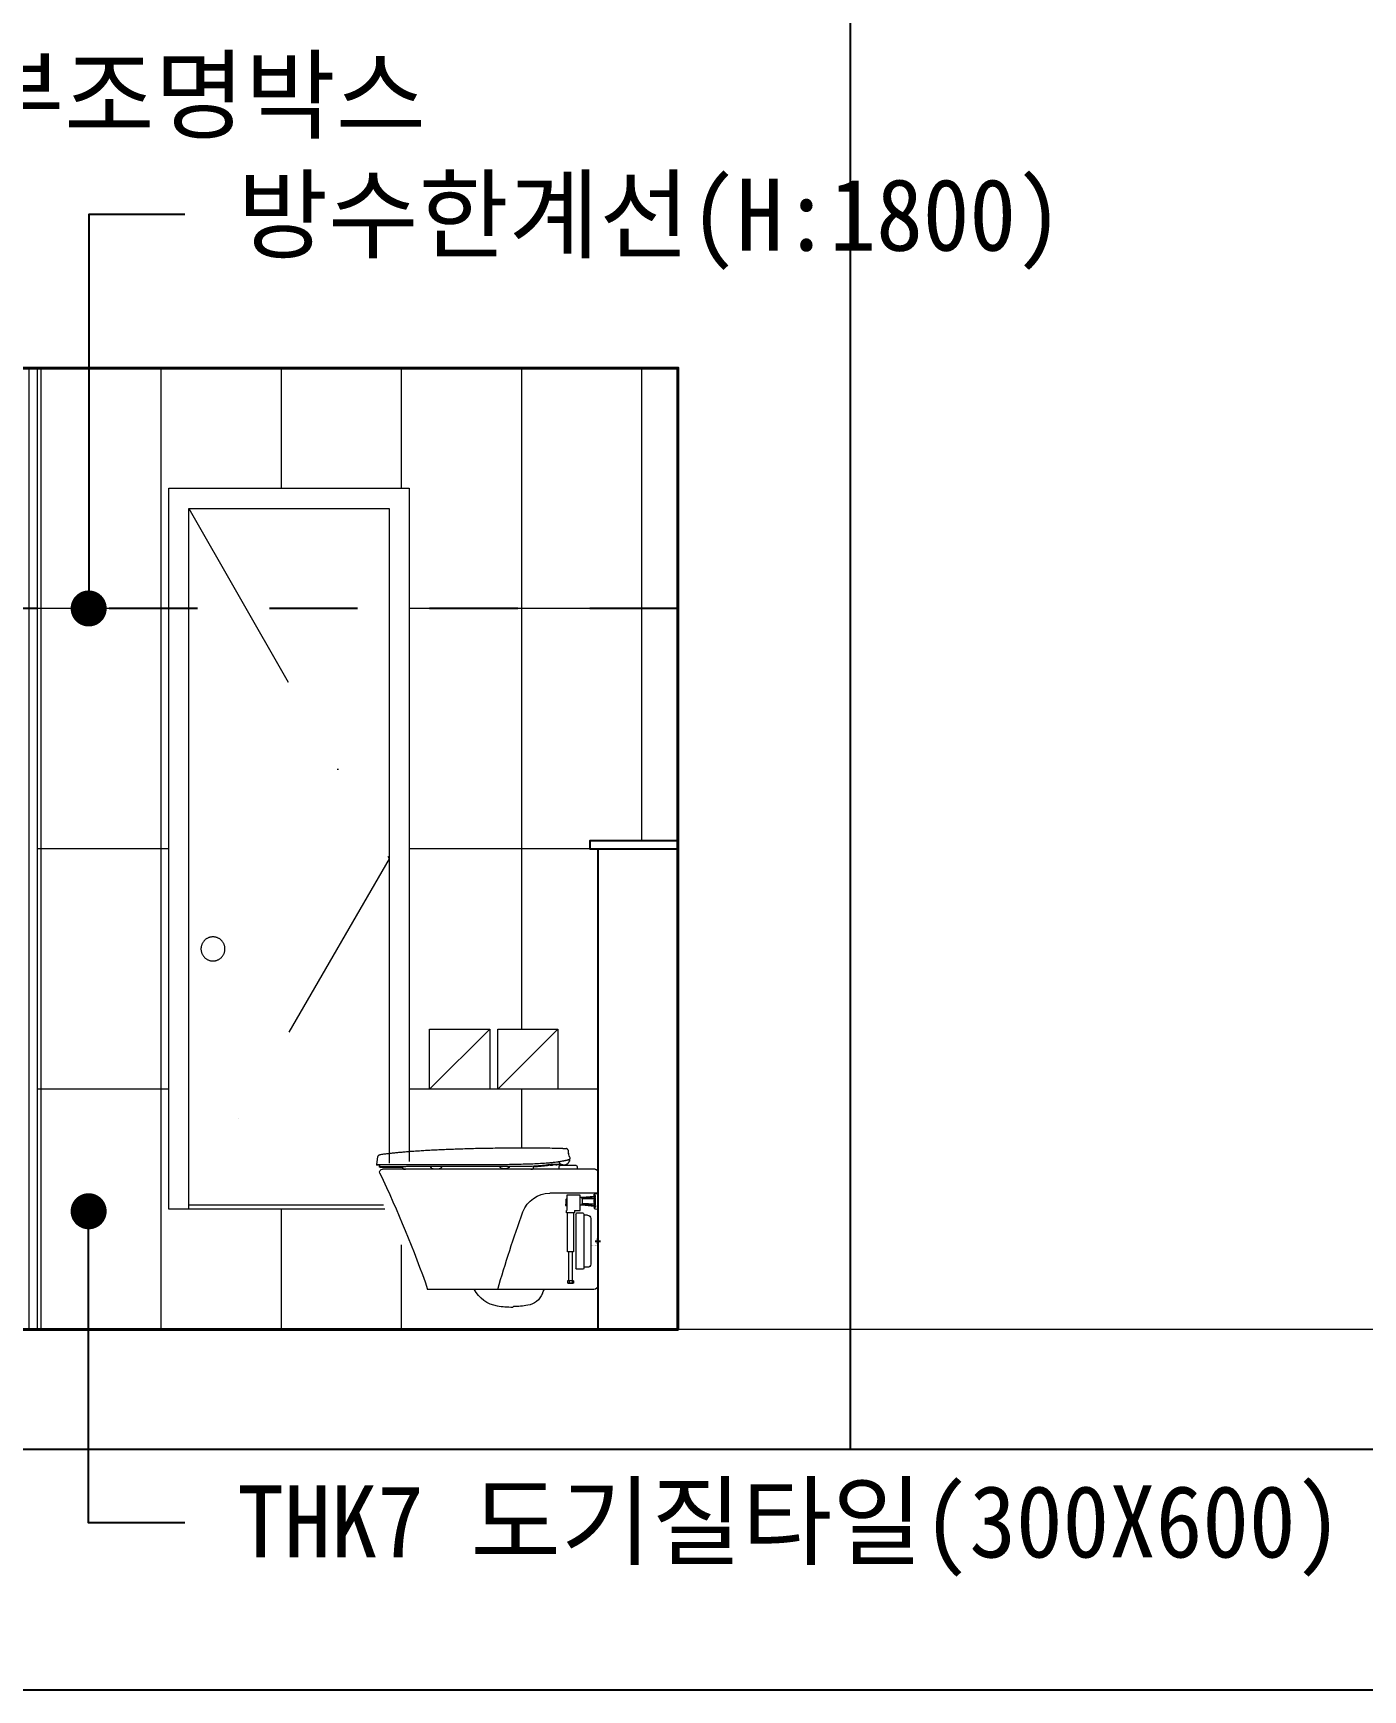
# Model space of a CAD drawing. Header units: millimetres. Extents: x -423835 to -174325, y -1379898 to -1311126.
# Drawn here: x -285241 to -281921, y -1371132 to -1366996 of the extents above; entities that cross this region are included whole.
import ezdxf
from ezdxf.enums import TextEntityAlignment as Align
from ezdxf.xclip import XClip

# ---------------------------------------------------------------- set-up
doc = ezdxf.new("R2010")
doc.units = ezdxf.units.MM
doc.header["$LTSCALE"] = 100
doc.header["$MEASUREMENT"] = 0
doc.header["$XCLIPFRAME"] = 0
doc.header["$PDSIZE"] = -10
doc.linetypes.add('DASHDOT', pattern=[1, 0.5, -0.25, 0, -0.25])
doc.linetypes.add('HID', pattern=[2, 1.1, -0.9])
doc.layers.get('0').update_dxf_attribs({"linetype": 'CONTINUOUS'})
doc.layers.get('Defpoints').update_dxf_attribs({"color": 153, "linetype": 'CONTINUOUS'})
for name, color, linetype, lineweight in [('A-DWXK-OPEN', 1, 'HID', 15), ('A-ELEV-LIN1', 2, 'CONTINUOUS', 40), ('A-ELEV-LIN3', 8, 'CONTINUOUS', 18), ('A-FLXM-SANI', 6, 'CONTINUOUS', 20), ('A-MKXS-TEXT1', 3, 'CONTINUOUS', 25), ('A-WAXK-PATT', 8, 'CONTINUOUS', 18), ('A-WAXM-CUBI', 6, 'CONTINUOUS', 20), ('A-XXXX-FIN2', 6, 'CONTINUOUS', 20)]:
    doc.layers.add(name, color=color, linetype=linetype, lineweight=lineweight)
for name, color, linetype in [('A-MKXS-LEAD', 7, 'CONTINUOUS'), ('AA-AXIS-LINE-1', 1, 'CONTINUOUS'), ('AA-ELE-2', 3, 'CONTINUOUS'), ('방수', 7, 'HID')]:
    doc.layers.add(name, color=color, linetype=linetype)
doc.styles.add('돋움체', font='')
doc.styles.add('유형1', font='H2GTRM.TTF', dxfattribs={"width": 0.8, "height": 8})
doc.styles.get('돋움체').set_extended_font_data('DotumChe')

# ---------------------------------------------------------------- blocks, each defined once
blk = doc.blocks.new('위생기구2')
at = {"layer": 'A-FLXM-SANI'}
for p, q in [((269.9, 425.3), (269.9, 425.8)), ((270.2, 422.5), (270.3, 422.2)), ((751.5, 411), (749, 431.6)), ((200, 393), (200, 110)), ((207, 400), (738, 400)), ((251.5, 406.6), (251.5, 400)), ((251.5, 400), (296.7, 400)), ((254.4, 409.1), (281, 409.1)), ((281, 411.2), (281, 409.1)), ((281, 409.1), (294.2, 409.1)), ((289, 409.1), (289, 410.9)), ((290.9, 411.9), (298.6, 411.9)), ((296.7, 400), (296.7, 406.6)), ((305.3, 410.6), (302.4, 410.6)), ((367.1, 399.9), (364.4, 399.9)), ((684, 399.9), (680.4, 399.9)), ((744, 404.9), (741, 404.9)), ((748.4, 409.9), (750.4, 409.9)), ((200, 340), (320.3, 340)), ((207.2, 338.7), (200, 339.5)), ((206, 330.5), (206, 334.5)), ((209, 337.5), (208, 337.5)), ((208, 336.1), (208, 337.5)), ((208, 336.1), (208, 334.5)), ((209, 331.3), (209, 337.5)), ((209, 336.7), (209, 303.3)), ((239.5, 329.8), (209, 332.9)), ((244.5, 296.8), (244.5, 334.8)), ((244.5, 334.8), (277.5, 334.8)), ((277.5, 334.8), (277.5, 327.8)), ((207.2, 301.3), (200, 300.5)), ((206, 311.3), (206, 328.7)), ((206, 309.5), (206, 305.5)), ((208, 303.9), (208, 305.5)), ((208, 303.9), (208, 302.5)), ((209, 302.5), (208, 302.5)), ((209, 328.9), (209, 323.4)), ((209, 316.6), (209, 323.4)), ((209, 322.8), (209, 317.2)), ((209, 316.6), (209, 311.1)), ((209, 307.1), (239.5, 310.3)), ((209, 308.7), (209, 302.5)), ((230.2, 328), (216, 328)), ((216, 326.1), (216, 328)), ((216, 312), (216, 313.9)), ((216, 312), (230.1, 312)), ((237, 290), (253, 290)), ((244.5, 329.8), (239.5, 329.8)), ((239.5, 329.8), (239.5, 326.9)), ((239.5, 326.9), (239.5, 313.1)), ((239.5, 313.1), (239.5, 310.3)), ((239.5, 310.3), (244.5, 310.3)), ((258, 296.8), (244.5, 296.8)), ((258, 296.8), (258, 293.3)), ((258, 293.3), (258, 290.8)), ((258, 290.8), (278.5, 290.8)), ((260.5, 290.8), (260.5, 193.3)), ((260.5, 290.8), (262, 290.8)), ((262, 290.8), (278.5, 290.8)), ((274.5, 290.8), (276, 290.8)), ((276, 193.3), (276, 290.8)), ((277.5, 327.8), (277.5, 297.3)), ((279.5, 325.5), (277.5, 326.6)), ((277.5, 313.4), (279.5, 314.5)), ((277.5, 312.4), (280.9, 312.4)), ((280.9, 309.4), (277.5, 309.4)), ((277.5, 297.3), (277.5, 296.8)), ((278.5, 296.8), (277.5, 296.8)), ((278.5, 290.8), (278.5, 296.8)), ((279.5, 314.5), (279.5, 325.5)), ((280.9, 312.4), (280.9, 312.2)), ((280.9, 312.2), (280.9, 311.4)), ((280.9, 311.4), (280.9, 309.4)), ((218, 277), (218, 163)), ((226, 285), (235, 285)), ((235, 288), (235, 152)), ((235, 263), (235, 177)), ((255, 288), (255, 152)), ((260.5, 193.3), (276, 193.3)), ((264.3, 193.3), (264.3, 121.3)), ((272.2, 121.3), (272.2, 193.3)), ((226, 155), (235, 155)), ((237, 150), (253, 150)), ((210, 100), (625, 100)), ((260.8, 121), (261, 121.3)), ((260.8, 121), (260.8, 116)), ((261, 121.3), (263.7, 121.3)), ((261.1, 115.8), (262, 115.3)), ((267.7, 115.3), (262, 115.3)), ((263.7, 121.3), (264, 121)), ((264.6, 121.3), (263.7, 121.3)), ((264, 121), (264, 116)), ((264.6, 121.3), (270.8, 121.3)), ((274.5, 115.3), (267.7, 115.3)), ((270.8, 121.3), (271.4, 121)), ((271.8, 121.3), (270.8, 121.3)), ((271.4, 121), (271.8, 121.3)), ((271.4, 121), (271.4, 116)), ((271.8, 121.3), (275.4, 121.3)), ((274.5, 115.3), (275.4, 115.8)), ((275.4, 121.3), (275.7, 121)), ((275.5, 121.3), (275.4, 121.3)), ((275.7, 116), (275.4, 115.8)), ((275.7, 121), (275.5, 121.3)), ((275.7, 121), (275.7, 116)), ((412.9, 55), (410.9, 57))]:
    blk.add_line(p, q, dxfattribs=at)
for centre, radius, start, end in [((285, 426), 15.1, 160.0217, 178.601), ((405.8, 393.9), 142, 157.467, 158.0475), ((207, 393), 7, 90, 180), ((254, 406.6), 2.5, 90, 180), ((294.2, 406.6), 2.5, 360, 90), ((348.4, 602.6), 195.1, 261.3311, 263.4426), ((430, 411.8), 10.7, 209.672, 269.0693), ((435.7, 411.7), 10.7, 269.4901, 330.8234), ((599.1, 410.8), 10.6, 204.0641, 270.1585), ((608.6, 410.8), 10.5, 269.9944, 335.5834), ((3455.2, -895), 3000, 154.6385, 160.6304), ((738, 393), 7, 334.6385, 90), ((207, 336.7), 2, 0, 83.6598), ((320.3, 269), 71, 19.9807, 90), ((207, 303.3), 2, 276.3402, 0), ((237, 288), 2, 90, 180), ((253, 288), 2, 0, 90), ((-2432.4, -731.9), 3000, 16.0982, 19.9807), ((226, 277), 8, 90, 180), ((226, 163), 8, 180, 270), ((237, 152), 2, 180, 270), ((253, 152), 2, 270, 0), ((210, 110), 10, 180, 270), ((-24, -59.6), 392, 22.3191, 24.0258), ((383, 107.5), 48, 202.3191, 260.4462), ((437.6, 137.1), 80, 279.4889, 332.4106), ((412.9, 285), 228, 260.4462, 269.4914), ((412.9, 285), 230, 270, 279.4889)]:
    blk.add_arc(centre, radius, start, end, dxfattribs=at)
for centre, major_axis, start_param, end_param in [((291.5, 320), (297, -11.7), 1.857424, 1.864448), ((273.5, 320), (297, 11.7), 1.788169, 1.798529), ((273.5, 320), (297, -11.7), 4.484656, 4.495016)]:
    blk.add_ellipse(centre, major_axis=major_axis, ratio=0.039223, start_param=start_param, end_param=end_param, dxfattribs=at)
at = {"layer": 'A-FLXM-SANI', "extrusion": (0, 0, -1)}
blk.add_ellipse((291.5, 320), major_axis=(297, 11.7), ratio=0.039223, start_param=1.857424, end_param=1.864448, dxfattribs=at)
at = {"layer": 'A-FLXM-SANI'}
for points, degree in [([(269.9, 426.3), (269.9, 426.3)], 1), ([(269.9, 426.3), (269.9, 426.1), (269.9, 426), (269.9, 425.8)], 3), ([(270.1, 423.1), (269.9, 425.3)], 1), ([(270.8, 431.1), (271.4, 432.5)], 1), ([(270.9, 420.7), (271.1, 420)], 1), ([(272.2, 423.4), (271.6, 423.3)], 1), ([(279.4, 411.6), (279.3, 411.7)], 1), ([(281, 411.2), (280.4, 411.3), (279.9, 411.5), (279.4, 411.6)], 3), ([(287.8, 410.9), (289, 410.9)], 1), ([(289, 410.6), (289.4, 410.6)], 1), ([(312, 410.6), (311.4, 410.6)], 1), ([(316.1, 410.2), (312, 410.6)], 1), ([(319, 409.8), (316.1, 410.2)], 1), ([(316.1, 410.2), (316.2, 410.2)], 1), ([(361.9, 402), (361.9, 402)], 1), ([(429.8, 401.1), (435.6, 401)], 1), ([(599.1, 400.2), (608.7, 400.3)], 1), ([(684, 399.9), (684, 399.9)], 1), ([(745, 406), (744.4, 409.9)], 1), ([(744.8, 406), (745, 406)], 1), ([(745, 405.9), (745, 406)], 1), ([(750.4, 409.9), (750.5, 409.9)], 1), ([(237.5, 328.3), (228, 329.3), (218.5, 330.3), (209, 331.3)], 3), ([(206, 330.5), (216.5, 329.4), (227, 328.3), (237.5, 327.2)], 3), ([(237.5, 312.8), (227, 311.7), (216.5, 310.6), (206, 309.5)], 3), ([(209, 326.3), (218.5, 326), (228, 325.8), (237.5, 325.5)], 3), ([(237.5, 314.5), (228, 314.2), (218.5, 314), (209, 313.7)], 3), ([(209, 308.7), (218.5, 309.7), (228, 310.7), (237.5, 311.7)], 3)]:
    blk.add_open_spline(points, degree=degree, dxfattribs=at)
for points, knots in [([(271.2, 419.5), (271, 420), (270.6, 421), (270.2, 422.3), (270.1, 422.8), (270.1, 423.1)], [0, 0, 0, 0, 0.3700529, 0.7019207, 1, 1, 1, 1]), ([(271.6, 423.3), (271.5, 423.3), (271.4, 423.2), (271.2, 423), (271.1, 422.8), (270.9, 422.3), (270.8, 421.6), (270.8, 420.9), (270.9, 420.7)], [0, 0, 0, 0, 0.18459, 0.241902, 0.275569, 0.526076, 0.773628, 1, 1, 1, 1]), ([(279.3, 411.7), (278.4, 412.1), (276.7, 412.9), (274.8, 414.4), (273.5, 415.8), (272.6, 417), (271.8, 418.2), (271.4, 419.1), (271.2, 419.5)], [0, 0, 0, 0, 0.242171, 0.47985, 0.612089, 0.734275, 0.870447, 1, 1, 1, 1]), ([(271.4, 432.4), (271.5, 432.8), (272.2, 435.2), (272.9, 437.6), (273.6, 439.6)], [0.3966766, 0.3966766, 0.3966766, 0.3966766, 0.4995125, 1, 1, 1, 1]), ([(272.2, 423.4), (272.5, 423.4), (273, 423.2), (274, 423), (275, 422.7), (276.3, 422.4), (277.7, 422.1), (279.1, 421.8), (280.3, 421.5), (281.5, 421.2), (282.8, 421), (284.1, 420.7), (286.2, 420.3), (289.2, 419.7), (293.2, 419), (297.1, 418.4), (301.4, 417.8), (306.2, 417.1), (311.3, 416.5), (315.9, 416), (320, 415.6), (322.6, 415.4), (323.9, 415.3)], [0, 0, 0, 0, 0.038415, 0.080237, 0.115789, 0.152261, 0.201926, 0.239706, 0.271286, 0.296594, 0.32824, 0.357618, 0.384708, 0.465477, 0.537704, 0.603102, 0.664392, 0.747724, 0.826007, 0.891661, 0.946891, 1, 1, 1, 1]), ([(274.2, 441.6), (274.2, 441.6), (274.2, 441.5), (274.1, 441.1), (273.9, 440.6), (273.8, 440), (273.6, 439.7), (273.6, 439.6)], [0, 0, 0, 0, 0.209175, 0.417993, 0.636294, 0.87499, 1, 1, 1, 1]), ([(274.2, 441.6), (274.2, 441.6), (274.2, 441.5), (274.1, 441.1), (273.9, 440.6), (273.8, 440), (273.6, 439.7), (273.6, 439.6)], [0, 0, 0, 0, 0.209176, 0.417993, 0.636294, 0.87499, 1, 1, 1, 1]), ([(274.2, 447), (274.2, 447.1), (274.3, 447.1), (274.4, 446.6), (274.4, 445.1), (274.3, 443.4), (274.3, 442.2), (274.2, 441.6)], [0, 0, 0, 0, 0.049989, 0.349324, 0.674373, 0.83719, 1, 1, 1, 1]), ([(274.7, 448.3), (274.9, 448.7), (275.3, 449.6), (276.4, 450.6), (277.7, 451.2), (278.7, 451.3), (279.2, 451.4)], [0, 0, 0, 0, 0.244555, 0.499864, 0.75521, 1, 1, 1, 1]), ([(287.9, 451.6), (285.5, 451.5), (282.8, 451.5), (279.5, 451.4), (279.2, 451.4)], [0, 0, 0, 0, 0.9020217, 1, 1, 1, 1]), ([(287.9, 451.6), (285.5, 451.5), (282.8, 451.5), (279.5, 451.4), (279.2, 451.4)], [0, 0, 0, 0, 0.901946, 1, 1, 1, 1]), ([(279.2, 451.4), (279.2, 451.4), (279.2, 451.4), (279.2, 451.4), (279.2, 451.4)], [0, 0, 0, 0, 0.73967, 1, 1, 1, 1]), ([(297.5, 417.3), (297.4, 417.2), (297.1, 416.6), (296.2, 415.6), (294.8, 414.2), (293, 412.8), (290.6, 411.6), (287.7, 410.7), (284.8, 410.5), (282.6, 410.7), (281.5, 411), (281.2, 411.1)], [0, 0, 0, 0, 0.008082, 0.1059935, 0.1997479, 0.2883577, 0.4410294, 0.5905053, 0.7354589, 0.8668734, 0.9107547, 0.9107547, 0.9107547, 0.9107547]), ([(287.8, 451.6), (292.6, 451.7), (305.2, 451.9), (325.8, 452.2), (346.6, 452.4), (364.6, 452.5), (379.9, 452.6), (396.1, 452.6), (414.4, 452.5), (434.8, 452.4), (456.7, 452.1), (478.5, 451.8), (500.1, 451.4), (521.4, 450.9), (541.6, 450.3), (560.7, 449.6), (578.7, 448.9), (597, 448.1), (614.4, 447.2), (630.6, 446.3), (645, 445.4), (658.8, 444.5), (671.7, 443.6), (683.7, 442.6), (694.9, 441.6), (705.5, 440.6), (715.7, 439.5), (725.6, 438.4), (735.2, 437.2), (741.6, 436.4), (744.7, 435.9)], [0, 0, 0, 0, 0.031422, 0.082545, 0.135293, 0.167494, 0.200707, 0.235679, 0.273433, 0.320822, 0.369329, 0.417284, 0.463993, 0.510638, 0.557261, 0.596443, 0.635577, 0.675542, 0.716978, 0.749622, 0.781551, 0.812031, 0.84033, 0.866341, 0.890645, 0.913919, 0.936311, 0.958008, 0.979178, 1, 1, 1, 1]), ([(323.9, 415.3), (330.3, 414.8), (343.1, 413.8), (362.3, 412.9), (381.6, 412.3), (401, 411.9), (420.4, 411.3), (433.3, 411.1), (439.7, 411)], [0, 0, 0, 0, 0.166639, 0.333309, 0.49999, 0.666698, 0.833429, 1, 1, 1, 1]), ([(749, 431.6), (748.9, 432.1), (748.6, 433.2), (747.6, 434.6), (746.3, 435.6), (745.2, 435.8), (744.7, 435.9)], [0, 0, 0, 0, 0.2431724, 0.5000025, 0.7568309, 1, 1, 1, 1]), ([(289.4, 410.6), (290.2, 410.6), (292, 410.6), (295.1, 410.6), (298.6, 410.6), (301.1, 410.6), (302.4, 410.6)], [0, 0, 0, 0, 0.206278, 0.441134, 0.705629, 1, 1, 1, 1]), ([(298.6, 411.9), (299, 411.9), (299.7, 411.9), (300.7, 412), (301.4, 412), (301.5, 412), (301.6, 412)], [0, 0, 0, 0, 0.250658, 0.500976, 0.750737, 1, 1, 1, 1]), ([(301.6, 412), (301.9, 412), (302.4, 412), (304.3, 412.1), (306.7, 412.1), (309, 412.1), (310.1, 412.1)], [0, 0, 0, 0, 0.250004, 0.499997, 0.749999, 1, 1, 1, 1]), ([(305.3, 410.6), (305.4, 410.6), (305.5, 410.6), (306.8, 410.6), (308.7, 410.6), (310.5, 410.6), (311.4, 410.6)], [0, 0, 0, 0, 0.250079, 0.500138, 0.750106, 1, 1, 1, 1]), ([(310.1, 412.1), (310.9, 412.1), (312.6, 412.1), (314.5, 411.9), (315.4, 411.7)], [0, 0, 0, 0, 0.49988, 1, 1, 1, 1]), ([(315.4, 411.7), (316.8, 411.5), (319.6, 411.2), (324.5, 410.5), (329.8, 409.9), (335.5, 409.3), (341.5, 408.7), (348.3, 408.1), (355.8, 407.6), (364, 407.1), (372.3, 406.8), (380.5, 406.5), (386, 406.5), (388.8, 406.5)], [0, 0, 0, 0, 0.083561, 0.167103, 0.250634, 0.334156, 0.41767, 0.501175, 0.601354, 0.701533, 0.801194, 0.900597, 1, 1, 1, 1]), ([(326.1, 408.8), (326.8, 408.8), (328.1, 408.6), (330.3, 408.3), (332.5, 408.1), (334.5, 407.9), (336.3, 407.7), (338.2, 407.5), (340.1, 407.3), (342, 407.1), (344, 406.9), (345.4, 406.8), (346.1, 406.7), (346.2, 406.7)], [0, 0, 0, 0, 0.105908, 0.228731, 0.351693, 0.443407, 0.53485, 0.626107, 0.717264, 0.808407, 0.899623, 0.990998, 1, 1, 1, 1]), ([(346.1, 406.7), (347.1, 406.6), (349, 406.5), (351.9, 406.3), (354.8, 406.1), (357.3, 405.9), (359.2, 405.8), (360.4, 405.7), (360.8, 405.7)], [0, 0, 0, 0, 0.1920267, 0.4034846, 0.6148762, 0.7634617, 0.9121372, 0.9982444, 0.9982444, 0.9982444, 0.9982444]), ([(360.8, 405.7), (361, 405.4), (361.5, 404.2), (361.8, 402.9), (361.9, 402)], [0.1186763, 0.1186763, 0.1186763, 0.1186763, 0.3484213, 1, 1, 1, 1]), ([(364.4, 399.9), (364.1, 399.9), (363.6, 400), (362.8, 400.4), (362.3, 401), (362, 401.6), (361.9, 401.9), (361.9, 402)], [0, 0, 0, 0, 0.231192, 0.46999, 0.708788, 0.947586, 1, 1, 1, 1]), ([(367.1, 399.9), (367.1, 399.9), (367.2, 399.9), (367.4, 399.9), (367.8, 399.9), (368.1, 399.9), (369, 399.9), (370.4, 399.9), (372.1, 399.9), (374, 399.9), (376, 399.9), (378, 399.9), (380.4, 399.9), (383.2, 399.9), (386.5, 399.9), (390.1, 399.9), (393.9, 399.9), (397.6, 399.9), (401, 399.9), (404.3, 399.9), (407.4, 399.9), (410.6, 399.9), (414.1, 399.9), (417.9, 399.9), (422.5, 399.9), (427.8, 399.9), (433.5, 399.9), (439, 399.9), (444.3, 399.9), (449.5, 399.9), (454.5, 399.9), (460, 399.9), (465.4, 399.9), (470.8, 399.9), (475.6, 399.9), (480.4, 399.9), (485, 399.9), (489.4, 399.9), (494, 399.9), (498.8, 399.9), (504, 399.9), (509.4, 399.9), (515.2, 399.9), (521.7, 399.9), (528.5, 399.9), (535.7, 399.9), (543, 399.9), (550.2, 399.9), (556.8, 399.9), (563, 399.9), (567.9, 399.9), (571.7, 399.9), (574.3, 399.9), (576.9, 399.9), (579.5, 399.9), (582.1, 399.9), (585.2, 399.9), (588.8, 399.9), (592.6, 399.9), (596.5, 399.9), (600.2, 399.9), (603.8, 399.9), (607.3, 399.9), (610.1, 399.9), (612.6, 399.9), (615, 399.9), (617.6, 399.9), (620.2, 399.9), (622.6, 399.9), (625, 399.9), (627.2, 399.9), (629.2, 399.9), (631.6, 399.9), (634.4, 399.9), (637, 399.9), (639.2, 399.9), (641.2, 399.9), (643.6, 399.9), (646.4, 399.9), (649.3, 399.9), (652.4, 399.9), (655.6, 399.9), (658.8, 399.9), (662, 399.9), (665.6, 399.9), (669.5, 399.9), (673.4, 399.9), (676.8, 399.9), (679.2, 399.9), (680, 399.9), (680.4, 399.9)], [0, 0, 0, 0, 0.012089, 0.024116, 0.026051, 0.036104, 0.049863, 0.065328, 0.080531, 0.09562, 0.106896, 0.118072, 0.130338, 0.144211, 0.158112, 0.173251, 0.188207, 0.200196, 0.212267, 0.221979, 0.231642, 0.241271, 0.250882, 0.262343, 0.273834, 0.289419, 0.305026, 0.318404, 0.33193, 0.344754, 0.357135, 0.369495, 0.385134, 0.397339, 0.409419, 0.420897, 0.432432, 0.443891, 0.453188, 0.466301, 0.479073, 0.491508, 0.506414, 0.522181, 0.539302, 0.556839, 0.575914, 0.594306, 0.610335, 0.625857, 0.641355, 0.64801, 0.654678, 0.661359, 0.668053, 0.674761, 0.681483, 0.692078, 0.702712, 0.711487, 0.722177, 0.732078, 0.740677, 0.749938, 0.754266, 0.760854, 0.769511, 0.775051, 0.781745, 0.789142, 0.794591, 0.800012, 0.805403, 0.814281, 0.823152, 0.827773, 0.832468, 0.840518, 0.848239, 0.856895, 0.866126, 0.876264, 0.886387, 0.897461, 0.909206, 0.926483, 0.944867, 0.965006, 0.985213, 1, 1, 1, 1]), ([(388.8, 406.5), (396.2, 406.5), (410.9, 406.5), (433, 406.5), (455, 406.5), (477.1, 406.5), (498, 406.5), (517.5, 406.5), (535.8, 406.5), (554, 406.5), (572, 406.5), (589.8, 406.5), (607.2, 406.5), (624.3, 406.4), (640.9, 406.4), (655.8, 406.4), (668.9, 406.4), (680.3, 406.3), (691.1, 406.3), (700.6, 406.3), (708.8, 406.3), (715.9, 406.3), (722.6, 406.2), (728.6, 406.2), (733.6, 406.2), (737.4, 406.2), (740.3, 406.1), (742.5, 406.1), (743.7, 406.1), (744, 406.1), (744.1, 406.1)], [0, 0, 0, 0, 0.051865, 0.103733, 0.155604, 0.207472, 0.259335, 0.302554, 0.345771, 0.388987, 0.432199, 0.475409, 0.518616, 0.561824, 0.605037, 0.648246, 0.680648, 0.713047, 0.745441, 0.777833, 0.803748, 0.829666, 0.85558, 0.881487, 0.907389, 0.928974, 0.950558, 0.972143, 0.993731, 1, 1, 1, 1]), ([(439.7, 411), (448.1, 411), (464.8, 411), (489.9, 411), (514.9, 411), (537, 411), (556.2, 411), (572.6, 411), (588.7, 411), (604.7, 411), (620.2, 411), (635.5, 411), (650.4, 411), (665, 411), (677.9, 411), (689.1, 411), (698.7, 411), (707.7, 411), (716.2, 411), (724.1, 411), (731.3, 411), (737.7, 411), (742.6, 411), (746.2, 411), (748.7, 411), (750.3, 411), (751.3, 411), (751.4, 411), (751.4, 411)], [0, 0, 0, 0, 0.063054, 0.126074, 0.189081, 0.252091, 0.294096, 0.336093, 0.378096, 0.420088, 0.462061, 0.50406, 0.546075, 0.588059, 0.630048, 0.661552, 0.693034, 0.724499, 0.75598, 0.787482, 0.818954, 0.850394, 0.881849, 0.907022, 0.932224, 0.957471, 0.982735, 1, 1, 1, 1]), ([(686.5, 401.8), (686.4, 401.8), (686.3, 401.4), (686, 400.9), (685.4, 400.3), (684.7, 399.9), (684.2, 399.9), (684, 399.9)], [0, 0, 0, 0, 0.056582, 0.308885, 0.561194, 0.813503, 1, 1, 1, 1]), ([(686.5, 401.8), (686.6, 402.5), (687, 403.6), (687.5, 404.5), (687.8, 404.9)], [0, 0, 0, 0, 0.5547107, 0.9107582, 0.9107582, 0.9107582, 0.9107582]), ([(741, 404.9), (740.8, 404.9), (740.3, 404.9), (738.8, 404.9), (736.7, 404.9), (734, 404.9), (730.8, 404.9), (726.7, 404.9), (721.7, 404.9), (715.6, 404.9), (708.8, 404.9), (701.7, 404.9), (695.9, 404.9), (691.3, 404.9), (689.1, 404.9), (688, 404.9), (687.8, 404.9)], [0, 0, 0, 0, 0.0746564, 0.1537644, 0.2301422, 0.3037144, 0.3778616, 0.4556533, 0.5383175, 0.6360709, 0.7358126, 0.8305941, 0.9192424, 0.9582061, 0.9956664, 0.9984674, 0.9984674, 0.9984674, 0.9984674]), ([(744, 404.9), (744.1, 404.9), (744.2, 404.9), (744.4, 405), (744.6, 405.1), (744.8, 405.2), (744.9, 405.4), (745, 405.6), (745, 405.8), (745, 405.9), (745, 405.9)], [0, 0, 0, 0, 0.142409, 0.280934, 0.412564, 0.535139, 0.657714, 0.789333, 0.927864, 1, 1, 1, 1]), ([(744.1, 406.1), (744.4, 406.1), (744.7, 406.1), (744.8, 406.1), (744.8, 406.1)], [0, 0, 0, 0, 0.743125, 1, 1, 1, 1]), ([(744.4, 409.9), (745, 409.9), (746, 409.9), (747.1, 409.9), (748, 409.9), (748.3, 409.9), (748.4, 409.9)], [0.0072079, 0.0072079, 0.0072079, 0.0072079, 0.1517469, 0.508275, 0.8751516, 1, 1, 1, 1]), ([(745, 406), (745, 406), (745, 406), (745, 405.9), (745, 405.9)], [0, 0, 0, 0, 0.500517, 1, 1, 1, 1]), ([(750.5, 409.9), (750.6, 409.9), (750.7, 409.9), (750.9, 410), (751.1, 410.1), (751.3, 410.2), (751.4, 410.4), (751.5, 410.6), (751.5, 410.8), (751.5, 410.9), (751.5, 411)], [0, 0, 0, 0, 0.132215, 0.261358, 0.384642, 0.500011, 0.615367, 0.738646, 0.867792, 1, 1, 1, 1]), ([(239.5, 326.9), (239.5, 327), (239.5, 327.1), (239.4, 327.3), (239.4, 327.3), (239.2, 327.6), (239.1, 327.7), (238.8, 327.9), (238.7, 328), (238.5, 328.1), (238.4, 328.1), (238.1, 328.2), (238, 328.2), (237.8, 328.3), (237.6, 328.3), (237.5, 328.3)], [0, 0, 0, 0, 0.125, 0.125, 0.25, 0.25, 0.5, 0.5, 0.625, 0.625, 0.75, 0.75, 0.875, 0.875, 1, 1, 1, 1]), ([(237.5, 327.2), (237.7, 327.2), (238.2, 327.1), (238.7, 326.9), (239.2, 326.6), (239.3, 326.4), (239.3, 326.3)], [0, 0, 0, 0, 0.2764339, 0.5529257, 0.8310133, 1, 1, 1, 1]), ([(237.5, 325.5), (237.6, 325.5), (237.8, 325.5), (238, 325.5), (238.1, 325.5), (238.4, 325.6), (238.5, 325.6), (238.7, 325.7), (238.8, 325.8), (239.1, 326), (239.2, 326.2), (239.4, 326.4), (239.4, 326.5), (239.5, 326.7), (239.5, 326.8), (239.5, 326.9)], [0, 0, 0, 0, 0.125, 0.125, 0.25, 0.25, 0.375, 0.375, 0.5, 0.5, 0.75, 0.75, 0.875, 0.875, 1, 1, 1, 1]), ([(239.5, 313.1), (239.5, 313.2), (239.5, 313.3), (239.4, 313.5), (239.4, 313.6), (239.2, 313.8), (239.1, 314), (238.8, 314.2), (238.7, 314.3), (238.5, 314.4), (238.4, 314.4), (238.1, 314.5), (238, 314.5), (237.8, 314.5), (237.6, 314.5), (237.5, 314.5)], [0, 0, 0, 0, 0.125, 0.125, 0.25, 0.25, 0.5, 0.5, 0.625, 0.625, 0.75, 0.75, 0.875, 0.875, 1, 1, 1, 1]), ([(239.3, 313.6), (239.3, 313.6), (239.3, 313.5), (239, 313.2), (238.4, 312.9), (237.9, 312.8), (237.6, 312.8), (237.5, 312.8)], [0, 0, 0, 0, 0.022463, 0.309103, 0.597859, 0.8837, 1, 1, 1, 1]), ([(237.5, 311.7), (237.6, 311.7), (237.8, 311.7), (238, 311.8), (238.1, 311.8), (238.4, 311.9), (238.5, 311.9), (238.7, 312), (238.8, 312.1), (239.1, 312.3), (239.2, 312.4), (239.4, 312.7), (239.4, 312.7), (239.5, 312.9), (239.5, 313), (239.5, 313.1)], [0, 0, 0, 0, 0.125, 0.125, 0.25, 0.25, 0.375, 0.375, 0.5, 0.5, 0.75, 0.75, 0.875, 0.875, 1, 1, 1, 1]), ([(260.8, 116), (261, 115.8), (261.6, 115.5), (262.4, 115.3), (263.2, 115.5), (263.7, 115.8), (264, 116)], [0, 0, 0, 0, 0.2646023, 0.5349423, 0.7653402, 1, 1, 1, 1]), ([(264, 121), (264.1, 121), (264.3, 121.1), (264.5, 121.2), (264.6, 121.3)], [0, 0, 0, 0, 0.509657, 1, 1, 1, 1]), ([(264, 116), (264.4, 115.8), (265.4, 115.6), (267, 115.4), (268.8, 115.4), (270.3, 115.7), (271.2, 115.9), (271.4, 116)], [0, 0, 0, 0, 0.1943243, 0.390582, 0.6431889, 0.902621, 1, 1, 1, 1]), ([(271.4, 116), (271.8, 115.8), (272.6, 115.5), (273.7, 115.3), (274.7, 115.5), (275.4, 115.8), (275.7, 116)], [0, 0, 0, 0, 0.264602, 0.534942, 0.76534, 1, 1, 1, 1])]:
    blk.add_open_spline(points, degree=3, knots=knots, dxfattribs=at)
blk.add_point((751.5, 411), dxfattribs=at)
at = {"layer": 'Defpoints'}
for p, q in [((206.7, 220), (193.3, 220)), ((200, 213.3), (200, 226.7))]:
    blk.add_line(p, q, dxfattribs=at)
at = {"layer": 'Defpoints', "insert": (211.5, 209.8), "char_height": 1.875, "attachment_point": 5, "style": '유형1'}
blk.add_mtext_dynamic_manual_height_columns('\\A1;TOTO CW-822NJ', width=45.578, gutter_width=6.25, heights=[0], dxfattribs=at)
blk = doc.blocks.new('FSD-3')
at = {"layer": 'A-DWXK-OPEN', "linetype": 'DASHDOT', "ltscale": 10}
blk.add_lwpolyline([(50, 1750), (550, 875), (50, 10)], dxfattribs=at)
at = {"layer": 'A-ELEV-LIN3'}
blk.add_line((550, 10), (50, 10), dxfattribs=at)
blk.add_lwpolyline([(600, 0), (0, 0), (0, 1800), (600, 1800)], close=True, dxfattribs=at)
blk.add_lwpolyline([(50, 0), (50, 1750), (550, 1750), (550, 0)], dxfattribs=at)
at = {"layer": 'A-ELEV-LIN3', "extrusion": (0, 0, -1)}
blk.add_circle((-110, 650), 30, dxfattribs=at)

msp = doc.modelspace()

# ---------------------------------------------------------------- linework, layer by layer
at = {"color": 3, "ltscale": 2}
msp.add_line((-300992.9, -1371132.1), (-278950.4, -1371132.1), dxfattribs=at)
at = {"layer": 'A-ELEV-LIN1'}
msp.add_lwpolyline([(-287021.2, -1367832.1), (-283631.2, -1367832.1), (-283631.2, -1370232.1), (-287021.2, -1370232.1)], close=True, dxfattribs=at)
at = {"layer": 'A-FLXM-SANI'}
for p, q in [((-284251.2, -1369632.1), (-284101.2, -1369482.1)), ((-284081.2, -1369632.1), (-283931.2, -1369482.1))]:
    msp.add_line(p, q, dxfattribs=at)
for points in [[(-284251.2, -1369632.1), (-284251.2, -1369482.1), (-284101.2, -1369482.1), (-284101.2, -1369632.1)], [(-284081.2, -1369632.1), (-284081.2, -1369482.1), (-283931.2, -1369482.1), (-283931.2, -1369632.1)]]:
    msp.add_lwpolyline(points, close=True, dxfattribs=at)
at = {"layer": 'A-MKXS-LEAD'}
for points in [[(-284862.5, -1367448.8), (-285102.5, -1367448.8), (-285102.5, -1368432.1)], [(-284862.6, -1370715.3), (-285102.6, -1370715.3), (-285102.6, -1369937.1)]]:
    msp.add_lwpolyline(points, dxfattribs=at)
at = {"layer": 'A-MKXS-LEAD', "const_width": 45}
for points in [[(-285080, -1368432.1, -1), (-285125, -1368432.1, -1)], [(-285080.1, -1369937.1, 1), (-285125.1, -1369937.1, 1)]]:
    msp.add_lwpolyline(points, format="xyb", close=True, dxfattribs=at)
at = {"layer": 'A-WAXK-PATT', "linetype": 'Continuous'}
for p, q in [((-285221.2, -1370232.1), (-285221.2, -1367832.1)), ((-284921.2, -1370232.1), (-284921.2, -1367832.1)), ((-284621.2, -1368132.1), (-284621.2, -1367832.1)), ((-284321.2, -1368132.1), (-284321.2, -1367832.1)), ((-284021.2, -1369482.1), (-284021.2, -1367832.1)), ((-283721.2, -1369012.1), (-283721.2, -1367832.1)), ((-284901.2, -1368432.1), (-285231.2, -1368432.1)), ((-283631.2, -1368432.1), (-284301.2, -1368432.1)), ((-284901.2, -1369032.1), (-285231.2, -1369032.1)), ((-283631.2, -1369032.1), (-284301.2, -1369032.1)), ((-284901.2, -1369632.1), (-285231.2, -1369632.1)), ((-284251.2, -1369632.1), (-284301.2, -1369632.1)), ((-284081.2, -1369632.1), (-284101.2, -1369632.1)), ((-284021.2, -1369779.5), (-284021.2, -1369632.1)), ((-283831.2, -1369632.1), (-283931.2, -1369632.1)), ((-284621.2, -1370232.1), (-284621.2, -1369932.1)), ((-284321.2, -1370232.1), (-284321.2, -1370020.9)), ((-284236.8, -1370232.1), (-285231.2, -1370232.1))]:
    msp.add_line(p, q, dxfattribs=at)
at = {"layer": 'A-WAXM-CUBI'}
msp.add_lwpolyline([(-285231.2, -1367832.1), (-285231.2, -1370232.1), (-285251.2, -1370232.1), (-285251.2, -1367832.1)], dxfattribs=at)
at = {"layer": 'A-XXXX-FIN2'}
for p, q in [((-281685.4, -1370232.1), (-288385.4, -1370232.1)), ((-281685.4, -1370532.1), (-288385.4, -1370532.1))]:
    msp.add_line(p, q, dxfattribs=at)
at = {"layer": 'AA-AXIS-LINE-1'}
msp.add_line((-283201.2, -1366954.3), (-283201.2, -1370532.1), dxfattribs=at)
at = {"layer": 'AA-ELE-2'}
msp.add_line((-283831.2, -1369032.1), (-283831.2, -1370232.1), dxfattribs=at)
msp.add_lwpolyline([(-283631.2, -1369012.1), (-283851.2, -1369012.1), (-283851.2, -1369032.1), (-283631.2, -1369032.1)], close=True, dxfattribs=at)
at = {"layer": 'Defpoints'}
msp.add_line((-279430.4, -1370532.1), (-300992.9, -1370532.1), dxfattribs=at)
at = {"layer": '방수', "color": 2, "ltscale": 2}
msp.add_line((-283631.2, -1368432.1), (-287021.2, -1368432.1), dxfattribs=at)

# ---------------------------------------------------------------- block references
ref = msp.add_blockref('FSD-3', (-284902.2, -1369932.1))
XClip(ref).set_block_clipping_path([(601.0000000018, 1800.9999999991), (-0.9999999963, 1800.9999999991), (-0.9999999963, -1), (539.041896678, -1), (520.2893714537, 67.6117594091), (520.1813835365, 82.482918239), (544.464567335, 112.849334704), (550.1605704565, 115.282530403), (600.0611079875, 119.4004347969)])
at = {"layer": 'A-FLXM-SANI', "xscale": -1}
msp.add_blockref('위생기구2', (-283631.2, -1370232.1), dxfattribs=at)

# ---------------------------------------------------------------- texts
at = {"layer": 'A-MKXS-TEXT1', "style": '돋움체'}
for s, p in [('상부조명박스', (-285615.4, -1367150)), ('방수한계선(H:1800)', (-284730.9, -1367448.8)), ('THK7 도기질타일(300X600)', (-284731, -1370711.5))]:
    msp.add_text(s, height=180, dxfattribs=at).set_placement(p, align=Align.MIDDLE_LEFT)

doc.saveas('drawing.dxf')
